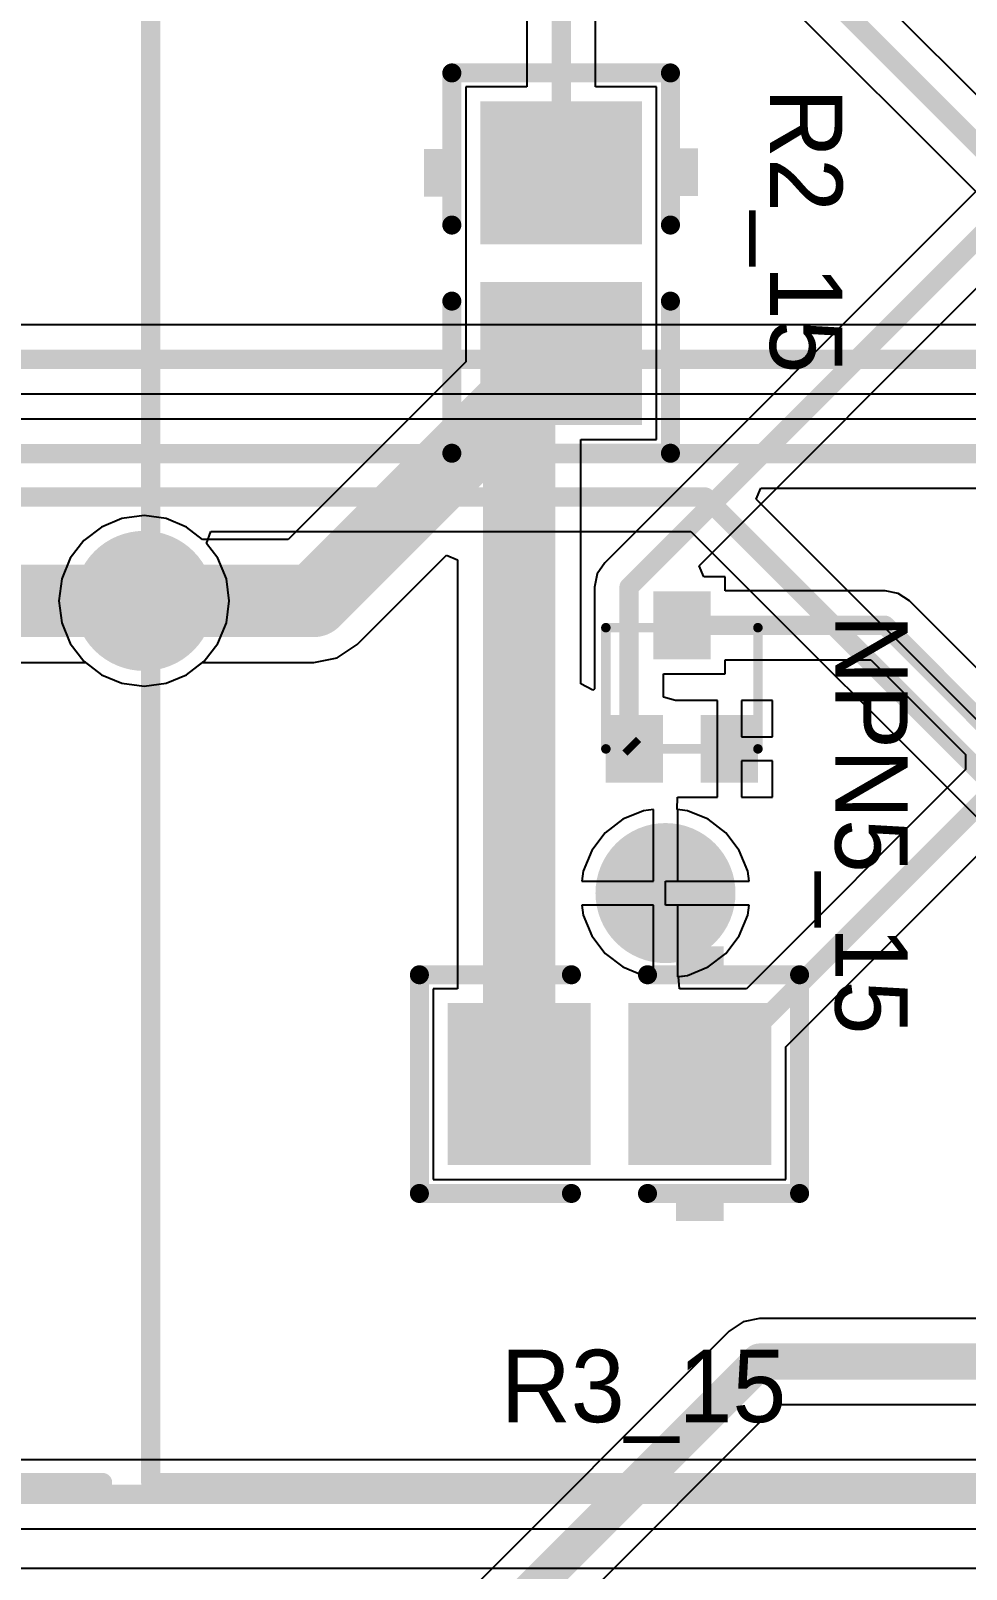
# Model space of a CAD drawing. Header units: millimetres. Extents: x 0.67 to 7.75, y 0.64 to 6.06.
# Drawn here: x 5.978 to 6.366, y 4.234 to 4.871 of the extents above; entities that cross this region are included whole.
import ezdxf

# ---------------------------------------------------------------- set-up
doc = ezdxf.new("R2010")
doc.units = ezdxf.units.MM
doc.header["$MEASUREMENT"] = 0
for name, color, linetype in [('BottomLayer', 5, 'Continuous'), ('BottomSolder', 6, 'Continuous'), ('MultiLayer', 9, 'Continuous'), ('TopLayer', 1, 'Continuous'), ('TopOverlay', 2, 'Continuous'), ('TopPaste', 8, 'Continuous'), ('TopSolder', 216, 'Continuous'), ('ViaHoleLayer', 16, 'Continuous')]:
    doc.layers.add(name, color=color, linetype=linetype)

# ---------------------------------------------------------------- blocks, each defined once
blk = doc.blocks.new('CC2012_0805_382')
at = {"layer": 'TopLayer'}
for points in [[(-0.06299, -0.02953), (-0.01181, -0.02953), (-0.06299, 0.02953), (-0.01181, 0.02953)], [(0.01181, -0.02953), (0.06299, -0.02953), (0.01181, 0.02953), (0.06299, 0.02953)]]:
    blk.add_solid(points, dxfattribs=at)
at = {"layer": 'TopOverlay', "const_width": 0.00787}
for points in [[(-0.07874, 0.04528), (-0.07874, -0.04528)], [(-0.01575, 0.04528), (-0.07874, 0.04528)], [(0.07874, 0.04528), (0.01575, 0.04528)], [(0.07874, 0.04528), (0.07874, -0.04528)], [(-0.01575, -0.04528), (-0.07874, -0.04528)], [(0.07874, -0.04528), (0.01575, -0.04528)]]:
    blk.add_lwpolyline(points, dxfattribs=at)
at = {"layer": 'TopOverlay', "const_width": 0.00394}
for points in [[(-0.08071, 0.04528, 1), (-0.07677, 0.04528, 1)], [(-0.08071, 0.04528, 1), (-0.07677, 0.04528, 1)], [(-0.01772, 0.04528, 1), (-0.01378, 0.04528, 1)], [(0.01378, 0.04528, 1), (0.01772, 0.04528, 1)], [(0.07677, 0.04528, 1), (0.08071, 0.04528, 1)], [(0.07677, 0.04528, 1), (0.08071, 0.04528, 1)], [(-0.08071, -0.04528, 1), (-0.07677, -0.04528, 1)], [(-0.08071, -0.04528, 1), (-0.07677, -0.04528, 1)], [(-0.01772, -0.04528, 1), (-0.01378, -0.04528, 1)], [(0.01378, -0.04528, 1), (0.01772, -0.04528, 1)], [(0.07677, -0.04528, 1), (0.08071, -0.04528, 1)], [(0.07677, -0.04528, 1), (0.08071, -0.04528, 1)]]:
    blk.add_lwpolyline(points, format="xyb", close=True, dxfattribs=at)
at = {"layer": 'TopOverlay'}
for points in [[(-0.04724, 0.04882), (-0.02756, 0.04882), (-0.04724, 0.05669), (-0.02756, 0.05669)], [(-0.04724, -0.05709), (-0.02756, -0.05709), (-0.04724, -0.04921), (-0.02756, -0.04921)]]:
    blk.add_solid(points, dxfattribs=at)
at = {"layer": 'TopPaste'}
for points in [[(-0.06299, -0.02953), (-0.01181, -0.02953), (-0.06299, 0.02953), (-0.01181, 0.02953)], [(0.01181, -0.02953), (0.06299, -0.02953), (0.01181, 0.02953), (0.06299, 0.02953)]]:
    blk.add_solid(points, dxfattribs=at)
at = {"layer": 'TopSolder'}
for points in [[(-0.06699, -0.03353), (-0.00781, -0.03353), (-0.06699, 0.03353), (-0.00781, 0.03353)], [(0.00781, -0.03353), (0.06699, -0.03353), (0.00781, 0.03353), (0.06699, 0.03353)]]:
    blk.add_solid(points, dxfattribs=at)
blk = doc.blocks.new('CC2012_0805_383')
at = {"layer": 'TopLayer'}
for points in [[(-0.06299, -0.02953), (-0.01181, -0.02953), (-0.06299, 0.02953), (-0.01181, 0.02953)], [(0.01181, -0.02953), (0.06299, -0.02953), (0.01181, 0.02953), (0.06299, 0.02953)]]:
    blk.add_solid(points, dxfattribs=at)
at = {"layer": 'TopOverlay', "const_width": 0.00787}
for points in [[(-0.07874, -0.04528), (-0.07874, 0.04528)], [(-0.01575, 0.04528), (-0.07874, 0.04528)], [(0.07874, 0.04528), (0.01575, 0.04528)], [(0.07874, -0.04528), (0.07874, 0.04528)], [(-0.01575, -0.04528), (-0.07874, -0.04528)], [(0.07874, -0.04528), (0.01575, -0.04528)]]:
    blk.add_lwpolyline(points, dxfattribs=at)
at = {"layer": 'TopOverlay', "const_width": 0.00394}
for points in [[(-0.08071, 0.04528, 1), (-0.07677, 0.04528, 1)], [(-0.08071, 0.04528, 1), (-0.07677, 0.04528, 1)], [(-0.01772, 0.04528, 1), (-0.01378, 0.04528, 1)], [(0.01378, 0.04528, 1), (0.01772, 0.04528, 1)], [(0.07677, 0.04528, 1), (0.08071, 0.04528, 1)], [(0.07677, 0.04528, 1), (0.08071, 0.04528, 1)], [(-0.08071, -0.04528, 1), (-0.07677, -0.04528, 1)], [(-0.08071, -0.04528, 1), (-0.07677, -0.04528, 1)], [(-0.01772, -0.04528, 1), (-0.01378, -0.04528, 1)], [(0.01378, -0.04528, 1), (0.01772, -0.04528, 1)], [(0.07677, -0.04528, 1), (0.08071, -0.04528, 1)], [(0.07677, -0.04528, 1), (0.08071, -0.04528, 1)]]:
    blk.add_lwpolyline(points, format="xyb", close=True, dxfattribs=at)
at = {"layer": 'TopOverlay'}
for points in [[(-0.04747, 0.04882), (-0.02779, 0.04882), (-0.04747, 0.05669), (-0.02779, 0.05669)], [(-0.04725, -0.05686), (-0.02756, -0.05686), (-0.04725, -0.04899), (-0.02756, -0.04899)]]:
    blk.add_solid(points, dxfattribs=at)
at = {"layer": 'TopPaste'}
for points in [[(-0.06299, -0.02953), (-0.01181, -0.02953), (-0.06299, 0.02953), (-0.01181, 0.02953)], [(0.01181, -0.02953), (0.06299, -0.02953), (0.01181, 0.02953), (0.06299, 0.02953)]]:
    blk.add_solid(points, dxfattribs=at)
at = {"layer": 'TopSolder'}
for points in [[(-0.06699, -0.03353), (-0.00781, -0.03353), (-0.06699, 0.03353), (-0.00781, 0.03353)], [(0.00781, -0.03353), (0.06699, -0.03353), (0.00781, 0.03353), (0.06699, 0.03353)]]:
    blk.add_solid(points, dxfattribs=at)
blk = doc.blocks.new('MMBT3904T_385')
at = {"layer": 'TopLayer'}
for points in [[(0.00787, -0.01004), (0.00787, 0.01004), (-0.00787, -0.01004), (-0.00787, 0.01004)], [(-0.01181, -0.06122), (-0.01181, -0.04114), (-0.02756, -0.06122), (-0.02756, -0.04114)], [(0.02756, -0.06122), (0.02756, -0.04114), (0.01181, -0.06122), (0.01181, -0.04114)]]:
    blk.add_solid(points, dxfattribs=at)
at = {"layer": 'TopOverlay', "const_width": 0.00394}
for points in [[(-0.0315, -0.00098), (0.0315, -0.00098)], [(-0.0315, -0.05118), (-0.0315, -0.00098)], [(0.0315, -0.05118), (0.0315, -0.00098)], [(-0.0315, -0.05118), (0.0315, -0.05118)]]:
    blk.add_lwpolyline(points, dxfattribs=at)
at = {"layer": 'TopOverlay', "const_width": 0.00197}
for points in [[(-0.03248, -0.00098, 1), (-0.03051, -0.00098, 1)], [(-0.03248, -0.00098, 1), (-0.03051, -0.00098, 1)], [(0.03051, -0.00098, 1), (0.03248, -0.00098, 1)], [(0.03051, -0.00098, 1), (0.03248, -0.00098, 1)], [(-0.03248, -0.05118, 1), (-0.03051, -0.05118, 1)], [(-0.03248, -0.05118, 1), (-0.03051, -0.05118, 1)], [(0.03051, -0.05118, 1), (0.03248, -0.05118, 1)], [(0.03051, -0.05118, 1), (0.03248, -0.05118, 1)]]:
    blk.add_lwpolyline(points, format="xyb", close=True, dxfattribs=at)
at = {"layer": 'TopPaste'}
for points in [[(0.00787, -0.01004), (0.00787, 0.01004), (-0.00787, -0.01004), (-0.00787, 0.01004)], [(-0.01181, -0.06122), (-0.01181, -0.04114), (-0.02756, -0.06122), (-0.02756, -0.04114)], [(0.02756, -0.06122), (0.02756, -0.04114), (0.01181, -0.06122), (0.01181, -0.04114)]]:
    blk.add_solid(points, dxfattribs=at)
at = {"layer": 'TopSolder'}
for points in [[(0.01187, -0.01404), (0.01187, 0.01404), (-0.01187, -0.01404), (-0.01187, 0.01404)], [(-0.00781, -0.06522), (-0.00781, -0.03714), (-0.03156, -0.06522), (-0.03156, -0.03714)], [(0.03156, -0.06522), (0.03156, -0.03714), (0.00781, -0.06522), (0.00781, -0.03714)]]:
    blk.add_solid(points, dxfattribs=at)

msp = doc.modelspace()

# ---------------------------------------------------------------- linework, layer by layer
at = {"layer": 'BottomLayer'}
for p, q in [((6.5, 4.74927), (5.61197, 4.74927)), ((5.61197, 4.72073), (6.49409, 4.72073)), ((6.49747, 4.71027), (5.6108, 4.71027)), ((6.27855, 4.67711), (6.28047, 4.68173)), ((6.61365, 4.34201), (6.27855, 4.67711)), ((6.28047, 4.68173), (6.49809, 4.68173)), ((6.05091, 4.65873), (6.05268, 4.66373)), ((6.05268, 4.66373), (6.25156, 4.66373)), ((6.25156, 4.66373), (7.2512, 3.66409)), ((6.05557, 4.65265), (6.05091, 4.65873)), ((6.0591, 4.64414), (6.05557, 4.65265)), ((6.0603, 4.635), (6.0591, 4.64414)), ((6.0591, 4.62586), (6.0603, 4.635)), ((6.05557, 4.61735), (6.0591, 4.62586)), ((6.04996, 4.61004), (6.05557, 4.61735)), ((5.05339, 4.60951), (6.00073, 4.60951)), ((6.00073, 4.60951), (6.00735, 4.60443)), ((6.04265, 4.60443), (6.04996, 4.61004)), ((6.00735, 4.60443), (6.01586, 4.6009)), ((6.01586, 4.6009), (6.025, 4.5997)), ((6.025, 4.5997), (6.03414, 4.6009)), ((6.03414, 4.6009), (6.04265, 4.60443)), ((6.22335, 4.54457), (6.21604, 4.53896)), ((6.23186, 4.5481), (6.22335, 4.54457)), ((6.236, 4.54864), (6.23186, 4.5481)), ((6.236, 4.519), (6.236, 4.54864)), ((6.25014, 4.5481), (6.246, 4.54864)), ((6.246, 4.54864), (6.246, 4.519)), ((6.25865, 4.54457), (6.25014, 4.5481)), ((6.26596, 4.53896), (6.25865, 4.54457)), ((6.21604, 4.53896), (6.21043, 4.53165)), ((6.27157, 4.53165), (6.26596, 4.53896)), ((6.21043, 4.53165), (6.2069, 4.52314)), ((6.2751, 4.52314), (6.27157, 4.53165)), ((6.2069, 4.52314), (6.20636, 4.519)), ((6.20636, 4.519), (6.236, 4.519)), ((6.246, 4.519), (6.27564, 4.519)), ((6.27564, 4.519), (6.2751, 4.52314)), ((6.236, 4.509), (6.20636, 4.509)), ((6.20636, 4.509), (6.2069, 4.50486)), ((6.2069, 4.50486), (6.21043, 4.49635)), ((6.236, 4.47936), (6.236, 4.509)), ((6.27564, 4.509), (6.246, 4.509)), ((6.246, 4.509), (6.246, 4.47936)), ((6.27157, 4.49635), (6.2751, 4.50486)), ((6.2751, 4.50486), (6.27564, 4.509)), ((6.21043, 4.49635), (6.21604, 4.48904)), ((6.26596, 4.48904), (6.27157, 4.49635)), ((6.21604, 4.48904), (6.22335, 4.48343)), ((6.25865, 4.48343), (6.26596, 4.48904)), ((6.22335, 4.48343), (6.23186, 4.4799)), ((6.23186, 4.4799), (6.236, 4.47936)), ((6.246, 4.47936), (6.25014, 4.4799)), ((6.25014, 4.4799), (6.25865, 4.48343)), ((6.53986, 4.27927), (5.50321, 4.27927)), ((5.49756, 4.25073), (6.4872, 4.25073)), ((6.48379, 4.23427), (5.48486, 4.23427))]:
    msp.add_line(p, q, dxfattribs=at)
for points, const_width in [([(5.58, 4.735), (6.5, 4.735)], 0.008), ([(5.56385, 4.696), (6.504, 4.696)], 0.008), ([(4.58185, 4.678), (6.25747, 4.678)], 0.008), ([(6.25747, 4.678), (7.26547, 3.67)], 0.008), ([(4.03, 4.635), (6.025, 4.635)], 0.03), ([(4.55, 4.265), (6.569, 4.265)], 0.008)]:
    msp.add_lwpolyline(points, dxfattribs=dict(at, const_width=const_width))
for points, const_width in [([(6.25547, 4.678, 1), (6.25947, 4.678, 1)], 0.004), ([(6.25547, 4.678, 1), (6.25947, 4.678, 1)], 0.004), ([(6.0125, 4.635, 1), (6.0375, 4.635, 1)], 0.025), ([(6.0175, 4.635, 1), (6.0325, 4.635, 1)], 0.015), ([(6.2285, 4.514, 1), (6.2535, 4.514, 1)], 0.025)]:
    msp.add_lwpolyline(points, format="xyb", close=True, dxfattribs=dict(at, const_width=const_width))
at = {"layer": 'BottomSolder', "const_width": 0.029}
for points in [[(6.0105, 4.635, 1), (6.0395, 4.635, 1)], [(6.2265, 4.514, 1), (6.2555, 4.514, 1)]]:
    msp.add_lwpolyline(points, format="xyb", close=True, dxfattribs=at)
at = {"layer": 'MultiLayer', "const_width": 0.025}
for points in [[(6.0125, 4.635, 1), (6.0375, 4.635, 1)], [(6.2285, 4.514, 1), (6.2535, 4.514, 1)]]:
    msp.add_lwpolyline(points, format="xyb", close=True, dxfattribs=at)
at = {"layer": 'TopLayer'}
for p, q in [((6.37863, 4.83573), (6.29402, 4.92035)), ((6.18352, 4.91489), (6.18352, 4.84788)), ((6.21207, 4.84788), (6.21207, 4.90897)), ((6.27166, 4.90233), (6.3695, 4.80449)), ((6.18352, 4.84788), (6.15826, 4.84788)), ((6.15826, 4.84788), (6.15826, 4.77808)), ((6.23731, 4.84788), (6.21207, 4.84788)), ((6.23731, 4.77808), (6.23731, 4.84788)), ((6.3695, 4.80449), (6.21583, 4.65082)), ((6.15826, 4.77808), (6.15826, 4.7767)), ((6.15826, 4.7767), (6.15826, 4.77307)), ((6.15826, 4.77307), (6.15826, 4.7717)), ((6.23731, 4.7767), (6.23731, 4.77808)), ((6.23731, 4.77307), (6.23731, 4.7767)), ((6.23731, 4.7717), (6.23731, 4.77307)), ((6.25493, 4.64954), (6.37825, 4.77287)), ((6.15826, 4.7717), (6.15826, 4.734)), ((6.23731, 4.70189), (6.23731, 4.7717)), ((6.15826, 4.734), (6.08474, 4.66049)), ((6.20588, 4.60061), (6.20588, 4.70189)), ((6.20588, 4.70189), (6.23731, 4.70189)), ((6.025, 4.6703), (6.01586, 4.6691)), ((6.03414, 4.6691), (6.025, 4.6703)), ((6.00735, 4.66557), (6.00004, 4.65996)), ((6.01586, 4.6691), (6.00735, 4.66557)), ((6.04265, 4.66557), (6.03414, 4.6691)), ((6.04927, 4.66049), (6.04265, 4.66557)), ((6.00004, 4.65996), (5.99443, 4.65265)), ((6.08474, 4.66049), (6.04927, 4.66049)), ((5.99443, 4.65265), (5.9909, 4.64414)), ((6.11332, 4.61698), (6.15028, 4.65394)), ((6.15028, 4.65394), (6.1549, 4.65202)), ((6.1549, 4.65202), (6.1549, 4.47441)), ((6.21583, 4.65082), (6.21273, 4.64619)), ((6.21273, 4.64619), (6.21165, 4.64072)), ((6.25684, 4.64493), (6.25493, 4.64954)), ((6.26567, 4.64493), (6.25684, 4.64493)), ((6.26567, 4.63916), (6.26567, 4.64493)), ((5.9909, 4.64414), (5.9897, 4.635)), ((6.21165, 4.64072), (6.21165, 4.64072)), ((6.21165, 4.64072), (6.21165, 4.59855)), ((6.33193, 4.63916), (6.26567, 4.63916)), ((6.33739, 4.63807), (6.33193, 4.63916)), ((6.33193, 4.63916), (6.33193, 4.63916)), ((6.34202, 4.63498), (6.33739, 4.63807)), ((5.9897, 4.635), (5.9909, 4.62586)), ((6.38326, 4.59374), (6.34202, 4.63498)), ((5.9909, 4.62586), (5.99443, 4.61735)), ((5.99443, 4.61735), (6.00004, 4.61004)), ((6.10505, 4.61145), (6.11332, 4.61698)), ((6.00004, 4.61004), (6.00735, 4.60443)), ((6.04265, 4.60443), (6.04927, 4.60951)), ((6.04927, 4.60951), (6.0953, 4.60951)), ((6.0953, 4.60951), (6.10505, 4.61145)), ((6.26567, 4.60485), (6.26567, 4.61061)), ((6.26567, 4.61061), (6.32602, 4.61061)), ((6.32602, 4.61061), (6.36524, 4.57139)), ((6.00735, 4.60443), (6.01586, 4.6009)), ((6.01586, 4.6009), (6.025, 4.5997)), ((6.025, 4.5997), (6.03414, 4.6009)), ((6.03414, 4.6009), (6.04265, 4.60443)), ((6.21088, 4.59801), (6.20588, 4.60061)), ((6.2402, 4.59517), (6.2402, 4.60485)), ((6.2402, 4.60485), (6.26567, 4.60485)), ((6.21165, 4.59855), (6.21088, 4.59801)), ((6.2452, 4.59374), (6.2402, 4.59517)), ((6.24961, 4.59374), (6.2452, 4.59374)), ((6.25098, 4.59374), (6.24961, 4.59374)), ((6.26248, 4.59374), (6.25098, 4.59374)), ((6.26248, 4.5737), (6.26248, 4.59374)), ((6.28535, 4.59374), (6.27248, 4.59374)), ((6.27248, 4.59374), (6.27248, 4.5787)), ((6.28535, 4.5787), (6.28535, 4.59374)), ((6.27248, 4.5787), (6.28535, 4.5787)), ((6.26248, 4.55367), (6.26248, 4.5737)), ((6.28535, 4.5687), (6.27248, 4.5687)), ((6.27248, 4.5687), (6.27248, 4.55367)), ((6.28535, 4.55367), (6.28535, 4.5687)), ((6.36524, 4.57139), (6.36524, 4.56511)), ((6.36524, 4.56511), (6.27454, 4.47441)), ((6.24583, 4.54867), (6.24598, 4.55367)), ((6.24598, 4.55367), (6.24961, 4.55367)), ((6.24961, 4.55367), (6.25098, 4.55367)), ((6.25098, 4.55367), (6.26248, 4.55367)), ((6.27248, 4.55367), (6.28535, 4.55367)), ((6.29079, 4.45029), (6.3932, 4.55271)), ((6.25014, 4.5481), (6.24583, 4.54867)), ((6.25865, 4.54457), (6.25014, 4.5481)), ((6.26596, 4.53896), (6.25865, 4.54457)), ((6.27157, 4.53165), (6.26596, 4.53896)), ((6.2751, 4.52314), (6.27157, 4.53165)), ((6.241, 4.509), (6.241, 4.519)), ((6.241, 4.519), (6.27564, 4.519)), ((6.27564, 4.519), (6.2751, 4.52314)), ((6.27564, 4.509), (6.241, 4.509)), ((6.27157, 4.49635), (6.2751, 4.50486)), ((6.2751, 4.50486), (6.27564, 4.509)), ((6.26596, 4.48904), (6.27157, 4.49635)), ((6.25865, 4.48343), (6.26596, 4.48904)), ((6.24643, 4.47941), (6.25014, 4.4799)), ((6.24676, 4.47441), (6.24643, 4.47941)), ((6.25014, 4.4799), (6.25865, 4.48343)), ((6.1549, 4.47441), (6.1448, 4.47441)), ((6.1448, 4.47441), (6.1448, 4.39536)), ((6.27454, 4.47441), (6.24676, 4.47441)), ((6.29079, 4.39536), (6.29079, 4.45029)), ((6.1448, 4.39536), (6.21461, 4.39536)), ((6.21461, 4.39536), (6.21598, 4.39536)), ((6.21598, 4.39536), (6.21961, 4.39536)), ((6.21961, 4.39536), (6.22098, 4.39536)), ((6.22098, 4.39536), (6.29079, 4.39536)), ((6.26738, 4.33262), (5.99718, 4.06241)), ((6.27317, 4.33648), (6.26738, 4.33262)), ((6.28, 4.33784), (6.27317, 4.33648)), ((6.60827, 4.33784), (6.28, 4.33784)), ((6.02764, 4.0424), (6.28739, 4.30216)), ((6.28739, 4.30216), (6.56198, 4.30216))]:
    msp.add_line(p, q, dxfattribs=at)
for points, const_width in [([(6.1978, 4.81229), (6.1978, 4.91489)], 0.008), ([(6.27398, 4.9202), (6.38189, 4.81229)], 0.008), ([(6.22592, 4.64072), (6.39748, 4.81229)], 0.008), ([(6.18039, 4.72009), (6.19778, 4.73748)], 0.03), ([(6.0953, 4.635), (6.18039, 4.72009)], 0.03), ([(6.18039, 4.43489), (6.18039, 4.72009)], 0.03), ([(6.025, 4.635), (6.0953, 4.635)], 0.03), ([(6.22592, 4.57589), (6.22592, 4.64072)], 0.008), ([(6.2478, 4.62489), (6.33193, 4.62489)], 0.008), ([(6.33193, 4.62489), (6.38311, 4.5737)], 0.008), ([(6.22592, 4.57589), (6.22811, 4.5737)], 0.008), ([(6.2552, 4.43489), (6.38311, 4.5628)], 0.008), ([(6.0098, 4.0498), (6.28, 4.32)], 0.015), ([(6.28, 4.32), (6.60827, 4.32)], 0.015)]:
    msp.add_lwpolyline(points, dxfattribs=dict(at, const_width=const_width))
for points, const_width in [([(6.1958, 4.81229, 1), (6.1998, 4.81229, 1)], 0.004), ([(6.19028, 4.73748, 1), (6.20528, 4.73748, 1)], 0.015), ([(6.17289, 4.72009, 1), (6.18789, 4.72009, 1)], 0.015), ([(6.17289, 4.72009, 1), (6.18789, 4.72009, 1)], 0.015), ([(6.17289, 4.72009, 1), (6.18789, 4.72009, 1)], 0.015), ([(6.0125, 4.635, 1), (6.0375, 4.635, 1)], 0.025), ([(6.0175, 4.635, 1), (6.0325, 4.635, 1)], 0.015), ([(6.0878, 4.635, 1), (6.1028, 4.635, 1)], 0.015), ([(6.0878, 4.635, 1), (6.1028, 4.635, 1)], 0.015), ([(6.22392, 4.64072, 1), (6.22792, 4.64072, 1)], 0.004), ([(6.22392, 4.64072, 1), (6.22792, 4.64072, 1)], 0.004), ([(6.2458, 4.62489, 1), (6.2498, 4.62489, 1)], 0.004), ([(6.32993, 4.62489, 1), (6.33393, 4.62489, 1)], 0.004), ([(6.32993, 4.62489, 1), (6.33393, 4.62489, 1)], 0.004), ([(6.22392, 4.57589, 1), (6.22792, 4.57589, 1)], 0.004), ([(6.22392, 4.57589, 1), (6.22792, 4.57589, 1)], 0.004), ([(6.22611, 4.5737, 1), (6.23011, 4.5737, 1)], 0.004), ([(6.2285, 4.514, 1), (6.2535, 4.514, 1)], 0.025), ([(6.17289, 4.43489, 1), (6.18789, 4.43489, 1)], 0.015), ([(6.2532, 4.43489, 1), (6.2572, 4.43489, 1)], 0.004), ([(6.27625, 4.32, 1), (6.28375, 4.32, 1)], 0.0075), ([(6.27625, 4.32, 1), (6.28375, 4.32, 1)], 0.0075)]:
    msp.add_lwpolyline(points, format="xyb", close=True, dxfattribs=dict(at, const_width=const_width))
at = {"layer": 'TopOverlay', "const_width": 0.008}
for points in [[(6.0278, 4.26989), (6.0278, 5.67489)], [(5.9428, 4.26989), (6.0078, 4.26989)], [(6.0278, 4.26989), (6.9428, 4.26989)]]:
    msp.add_lwpolyline(points, dxfattribs=at)
at = {"layer": 'TopOverlay', "const_width": 0.004}
for points in [[(6.0058, 4.26989, 1), (6.0098, 4.26989, 1)], [(6.0258, 4.26989, 1), (6.0298, 4.26989, 1)], [(6.0258, 4.26989, 1), (6.0298, 4.26989, 1)]]:
    msp.add_lwpolyline(points, format="xyb", close=True, dxfattribs=at)
at = {"layer": 'TopSolder', "const_width": 0.029}
for points in [[(6.0105, 4.635, 1), (6.0395, 4.635, 1)], [(6.2265, 4.514, 1), (6.2555, 4.514, 1)]]:
    msp.add_lwpolyline(points, format="xyb", close=True, dxfattribs=at)
at = {"layer": 'ViaHoleLayer', "const_width": 0.014}
for points in [[(6.018, 4.635, 1), (6.032, 4.635, 1)], [(6.234, 4.514, 1), (6.248, 4.514, 1)]]:
    msp.add_lwpolyline(points, format="xyb", close=True, dxfattribs=at)

# ---------------------------------------------------------------- block references
for name, p, rotation in [('CC2012_0805_383', (6.19778, 4.77489), 270), ('MMBT3904T_385', (6.2478, 4.62489), 360), ('CC2012_0805_382', (6.2178, 4.43489), 180)]:
    msp.add_blockref(name, p, dxfattribs=dict(rotation=rotation))

# ---------------------------------------------------------------- texts
at = {"layer": 'TopOverlay'}
for s, p in [('R2_15', (6.28428, 4.84739)), ('NPN5_15', (6.3113, 4.62939))]:
    msp.add_text(s, height=0.03, rotation=270, dxfattribs=at).set_placement(p)
msp.add_text('R3_15', height=0.03, dxfattribs=at).set_placement((6.1728, 4.29489))

doc.saveas('drawing.dxf')
